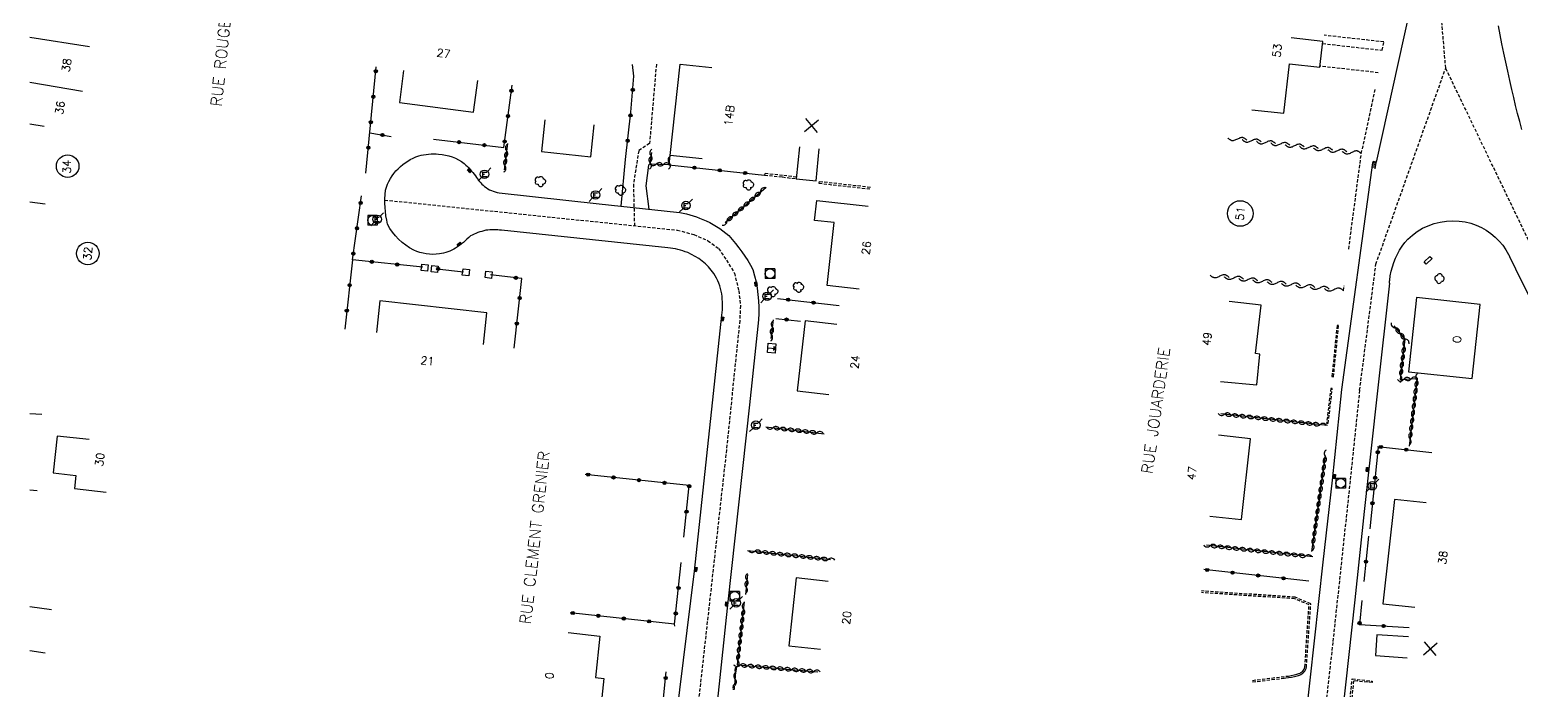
# Model space of a CAD drawing. Header units: millimetres. Extents: x 111999 to 113000, y 130000 to 131000.
# Drawn here: x 112000 to 112233, y 130773.4 to 130876.6 of the extents above; entities that cross this region are included whole.
import ezdxf
from ezdxf.enums import TextEntityAlignment as Align

# ---------------------------------------------------------------- set-up
doc = ezdxf.new("R2010")
doc.units = ezdxf.units.MM
doc.linetypes.add('DASHED', pattern=[0.75, 0.5, -0.25])
doc.layers.get('0').update_dxf_attribs({"linetype": 'CONTINUOUS'})
for name, color, linetype in [('W0001', 6, 'DASHED'), ('W0008', 7, 'CONTINUOUS'), ('W0100', 7, 'CONTINUOUS'), ('W0112', 1, 'DASHED'), ('W0300', 7, 'CONTINUOUS'), ('W0310', 3, 'CONTINUOUS'), ('W0322', 7, 'CONTINUOUS'), ('W0400', 7, 'CONTINUOUS'), ('W0402', 7, 'CONTINUOUS'), ('W0420', 7, 'CONTINUOUS'), ('W0471', 7, 'CONTINUOUS'), ('W0989', 7, 'CONTINUOUS'), ('W0991', 7, 'CONTINUOUS'), ('W1102', 7, 'CONTINUOUS')]:
    doc.layers.add(name, color=color, linetype=linetype)
doc.styles.get("Standard").update_dxf_attribs({"font": 'romans.shx', "width": 0.85})

# ---------------------------------------------------------------- blocks, each defined once
blk = doc.blocks.new('T400')
for p, q in [((-0.15, 0.3), (0.15, 0.3)), ((-0.15, -0.25), (-0.15, 0.3)), ((-0.15, 0.15), (0.15, 0.15)), ((-0.15, 0), (0.15, 0)), ((0.15, 0.3), (0.15, -0.25)), ((-0.15, -0.15), (0.15, -0.15)), ((-0.15, -0.25), (-0.15, -0.3)), ((-0.15, -0.3), (0.15, -0.3)), ((0.15, -0.3), (0.15, -0.25))]:
    blk.add_line(p, q)
blk = doc.blocks.new('T471')
for p, q in [((-0.333334, 0.333334), (-0.333334, -0.333334)), ((-0.333334, 0.333334), (0.333334, 0.333334)), ((-0.333334, 0), (0, 0)), ((0.500001, 0.500001), (1.000002, 1.000002)), ((-0.500001, -0.500001), (-1.000002, -1.000002)), ((-0.333334, -0.333334), (0.333334, -0.333334))]:
    blk.add_line(p, q)
blk.add_ellipse((0, 0), major_axis=(0.471405, 0.471405), ratio=1, start_param=5.4977871438, end_param=11.780972451)
blk = doc.blocks.new('T420')
for p, q in [((0.75, 0.75), (-0.75, 0.75)), ((-0.75, 0.75), (-0.75, -0.75)), ((0.75, 0.75), (0.75, -0.75)), ((0.75, -0.75), (-0.75, -0.75))]:
    blk.add_line(p, q)
blk.add_ellipse((0, 0), major_axis=(-0.53, 0.53), ratio=1, start_param=3.926991, end_param=10.210176)
blk = doc.blocks.new('t112o')
at = {"color": 0, "linetype": 'Continuous'}
for p, q in [((-0.5, 0.5), (0.5, 0.5)), ((-0.5, -0.5), (-0.5, 0.5)), ((0.5, 0.5), (0.5, -0.5)), ((0.5, -0.5), (-0.5, -0.5))]:
    blk.add_line(p, q, dxfattribs=at)
blk = doc.blocks.new('T300')
for p, q in [((-0.8, 0.51), (-0.86, 0.34)), ((-0.86, 0.34), (-0.86, 0.17)), ((-0.86, 0.17), (-0.74, 0.06)), ((-0.69, 0.63), (-0.8, 0.51)), ((-0.8, -0.06), (-0.74, 0.06)), ((-0.74, 0.06), (-0.69, 0.11)), ((-0.57, 0.69), (-0.69, 0.63)), ((-0.46, 0.69), (-0.57, 0.69)), ((-0.29, 0.63), (-0.46, 0.69)), ((-0.29, 0.63), (-0.17, 0.74)), ((-0.23, 0.57), (-0.29, 0.63)), ((-0.17, 0.74), (-0.06, 0.8)), ((-0.06, 0.8), (0.06, 0.8)), ((0.06, 0.8), (0.23, 0.74)), ((0.23, 0.74), (0.34, 0.63)), ((0.34, 0.63), (0.4, 0.51)), ((0.46, 0.46), (0.34, 0.46)), ((0.4, 0.51), (0.4, 0.46)), ((0.57, 0.4), (0.46, 0.46)), ((0.57, 0.4), (0.69, 0.29)), ((0.69, 0.29), (0.74, 0.17)), ((0.74, 0.06), (0.69, -0.17)), ((0.74, 0.17), (0.74, 0.06)), ((-0.8, -0.17), (-0.8, -0.06)), ((-0.8, -0.23), (-0.8, -0.17)), ((-0.74, -0.34), (-0.8, -0.23)), ((-0.69, -0.4), (-0.74, -0.34)), ((-0.51, -0.46), (-0.69, -0.4)), ((-0.4, -0.46), (-0.51, -0.46)), ((-0.4, -0.46), (-0.34, -0.46)), ((-0.34, -0.46), (-0.34, -0.4)), ((-0.34, -0.51), (-0.34, -0.46)), ((-0.29, -0.63), (-0.34, -0.51)), ((-0.17, -0.74), (-0.29, -0.63)), ((-0.06, -0.8), (-0.17, -0.74)), ((0.06, -0.8), (-0.06, -0.8)), ((0.17, -0.74), (0.06, -0.8)), ((0.23, -0.69), (0.17, -0.74)), ((0.29, -0.46), (0.23, -0.46)), ((0.29, -0.63), (0.23, -0.69)), ((0.46, -0.4), (0.29, -0.46)), ((0.34, -0.51), (0.29, -0.63)), ((0.34, -0.51), (0.34, -0.46)), ((0.57, -0.34), (0.46, -0.4)), ((0.63, -0.29), (0.57, -0.34)), ((0.69, -0.17), (0.63, -0.29))]:
    blk.add_line(p, q)
blk = doc.blocks.new('t322o')
at = {"color": 0, "linetype": 'Continuous'}
for radius in [0.25, 0.15]:
    blk.add_circle((0, 0), radius, dxfattribs=at)
blk = doc.blocks.new('t310o')
at = {"color": 0, "linetype": 'Continuous'}
for centre, start, end in [((-0.5, 0.38), 216.8699, 323.1304), ((0.5, -0.37), 36.8699, 143.1303)]:
    blk.add_arc(centre, 0.625, start, end, dxfattribs=at)
blk = doc.blocks.new('t991o')
at = {"color": 0, "linetype": 'Continuous'}
for p, q in [((-1, 1), (1, -1)), ((-1, -1), (1, 1))]:
    blk.add_line(p, q, dxfattribs=at)

msp = doc.modelspace()

# ---------------------------------------------------------------- linework, layer by layer
at = {"layer": 'W0001'}
for points in [[(112392.73, 130554.25), (112395.04, 130576.34), (112394.35, 130583.61), (112370.95, 130715.27), (112286.64, 130758.95), (112282.95, 130761.11), (112276.27, 130766.22), (112270.86, 130772.28), (112267.79, 130776.66), (112263.16, 130784.36), (112259.31, 130791.52), (112255.21, 130799.69), (112235.75, 130840.39), (112221.2, 130870.65), (112218.48, 130903.62), (112190.9, 130918.82)], [(112097.88, 130871.25), (112096.82, 130858.85), (112095.12, 130857.74), (112094.3, 130852.49), (112094.46, 130846.02)], [(112207.76, 130820.31), (112210.3, 130840.02), (112221.2, 130870.65)], [(112055.46, 130850.03), (112101.14, 130845.33), (112103.75, 130844.65), (112105.95, 130843.68), (112107.6, 130842.45), (112108.83, 130840.66), (112110.07, 130838.6), (112110.76, 130835.85), (112111.03, 130833.52), (112110.9, 130831.18), (112108.83, 130810.99), (112100.36, 130734.87), (112098.19, 130711.98), (112084.5, 130583.44)], [(112207.76, 130820.31), (112206.03, 130803.93), (112203.56, 130780.91), (112200.69, 130755.38), (112197.82, 130731.29), (112195.81, 130709.78), (112194.68, 130683.64), (112193.74, 130664.32), (112192.12, 130630.07), (112191.43, 130618.31), (112190.24, 130608.07), (112188.9, 130599.99), (112187.21, 130592.92), (112182.16, 130572.39), (112180.14, 130564.99), (112177.55, 130559.55), (112174.77, 130554.44), (112170.11, 130548.52), (112158.09, 130535.97), (112153.07, 130532.38), (112147.92, 130527.16)]]:
    msp.add_lwpolyline(points, dxfattribs=at)
at = {"layer": 'W0008'}
for points in [[(112204.98, 130820.42), (112209.82, 130855.82), (112209.87, 130856.04), (112210.37, 130855.94), (112215.6, 130879.52)], [(112233.08, 130861.07), (112232.76, 130862.32), (112232.44, 130863.56), (112232.12, 130864.81), (112231.83, 130866.05), (112231.53, 130867.31), (112231.2, 130868.73), (112230.89, 130870.14), (112230.58, 130871.56), (112230.28, 130872.98), (112229.99, 130874.41), (112229.72, 130875.83), (112229.45, 130877.26)], [(112212.4, 130837.04), (112212.41, 130837.09), (112212.41, 130837.13), (112212.41, 130837.18), (112212.41, 130837.22), (112212.42, 130837.27), (112212.43, 130837.31), (112212.43, 130837.36), (112212.44, 130837.41), (112212.45, 130837.45), (112212.45, 130837.49), (112212.55, 130838.2), (112212.7, 130838.89), (112212.88, 130839.58), (112213.09, 130840.27), (112213.36, 130840.93), (112213.66, 130841.58), (112214.01, 130842.2), (112214.39, 130842.8), (112214.82, 130843.37), (112215.3, 130843.9), (112216, 130844.55), (112216.77, 130845.12), (112217.6, 130845.61), (112218.48, 130846.02), (112219.41, 130846.35), (112220.36, 130846.59), (112221.33, 130846.73), (112222.31, 130846.8), (112223.29, 130846.75), (112224.26, 130846.61), (112225.12, 130846.4), (112225.96, 130846.1), (112226.77, 130845.73), (112227.54, 130845.3), (112228.27, 130844.8), (112228.95, 130844.23), (112229.56, 130843.62), (112230.12, 130842.96), (112230.62, 130842.26), (112231.03, 130841.52), (112231.05, 130841.48), (112231.06, 130841.45), (112231.07, 130841.43), (112231.09, 130841.4), (112231.1, 130841.38), (112231.12, 130841.34), (112231.12, 130841.31), (112231.14, 130841.29), (112231.16, 130841.26), (112231.16, 130841.23), (112232.09, 130839.3), (112239.95, 130823.49)], [(112212.4, 130837.04), (112210.55, 130820.2)]]:
    msp.add_lwpolyline(points, dxfattribs=at)
at = {"layer": 'W0008', "flags": 128}
for points in [[(112100.41, 130764.25), (112103.83, 130792.06), (112106.83, 130819.79), (112108.13, 130832.05, 0.0552), (112108.1, 130835.37, 0.1082), (112106.86, 130838.54, 0.1469), (112102.78, 130841.81, 0.0714), (112099.69, 130842.56), (112073.71, 130845.31, 0.0712), (112071.23, 130845.3, 0.0622), (112068.83, 130844.42, -0.0546), (112066.52, 130842.52, -0.0998), (112063.98, 130841.6, -0.1412), (112059.98, 130842.21, -0.163508), (112055.9, 130846.24, -0.0885), (112055.56, 130851.56, -0.1249), (112057.54, 130854.93, -0.1235), (112060.77, 130856.92, -0.0972), (112063.86, 130857.21, -0.1454), (112067.88, 130855.72, -0.0586), (112069.62, 130853.79, 0.0656), (112071.02, 130852.16, 0.1425), (112073.34, 130851.18), (112088.94, 130849.45), (112101.01, 130848.15, -0.0756), (112105.14, 130847.01, -0.0766), (112109.21, 130844.47, -0.0576), (112112.98, 130839.17, -0.0905), (112113.83, 130831.3), (112112.43, 130818.04), (112109.07, 130787.25), (112106.86, 130766.56)], [(112189.02, 130623.84), (112190.03, 130645.21), (112190.82, 130660.22), (112193.01, 130707.02, -0.0067), (112193.42, 130713.49, -0.009), (112193.97, 130719.82), (112195.92, 130737.48), (112198, 130756.55), (112202.08, 130793.45), (112203.51, 130806.24), (112204.98, 130820.42)], [(112210.55, 130820.2), (112208.49, 130801.35), (112207.01, 130787.54), (112199.31, 130717.35, 0.0098), (112198.79, 130711.02, 0.0065), (112198.41, 130704.9), (112198.02, 130696.14), (112196.97, 130674.76), (112196.28, 130659.71), (112194.88, 130630.29)]]:
    msp.add_lwpolyline(points, format="xyb", dxfattribs=at)
for points in [[(112092.38, 130849.08), (112093.07, 130856.35)], [(112096.88, 130855.66), (112096.68, 130855.48), (112096.25, 130852.27), (112096.71, 130848.61)]]:
    msp.add_lwpolyline(points, dxfattribs=at)
at = {"layer": 'W0100'}
msp.add_line((112000, 130861.96), (112002.25, 130861.59), dxfattribs=at)
for points in [[(112190.94, 130864.14), (112195.91, 130863.59), (112196.78, 130871.33), (112201.56, 130870.79), (112202.02, 130874.79), (112197.05, 130875.35)], [(112120.23, 130858.33), (112119.75, 130853.35), (112122.83, 130853.05), (112123.31, 130858.03)], [(112129.55, 130836.11), (112124.58, 130836.67), (112125.68, 130846.5), (112122.6, 130846.84), (112122.95, 130849.96), (112130.99, 130849.07)], [(112186, 130821.69), (112191.67, 130821.14), (112192.14, 130825.97), (112191.51, 130826.03), (112192.35, 130833.6), (112187.38, 130834.15)], [(112215.41, 130823.2), (112225.35, 130822.15), (112226.57, 130833.71), (112216.64, 130834.81), (112215.41, 130823.2)], [(112115.3, 130826.95), (112116.51, 130826.84), (112116.25, 130827.15), (112116.2, 130826.58), (112116.51, 130826.84)], [(112009.26, 130812.59), (112004.29, 130813.15), (112003.63, 130807.39), (112007.2, 130806.98), (112006.97, 130804.98), (112011.93, 130804.41)], [(112084.09, 130782.45), (112089.06, 130781.91), (112088.36, 130775.44), (112089.7, 130775.29), (112088.89, 130767.83), (112082.58, 130768.52)], [(112215.41, 130781.77), (112210.42, 130782.1), (112210.21, 130778.85), (112215.2, 130778.52)]]:
    msp.add_lwpolyline(points, dxfattribs=at)
at = {"layer": 'W0100', "flags": 128}
for points in [[(112058.39, 130870.25), (112057.73, 130865.29), (112069.31, 130863.74), (112069.97, 130868.7)], [(112105.03, 130856.48), (112100.06, 130857.01), (112101.59, 130871.27), (112106.56, 130870.74)], [(112080.48, 130862.57), (112079.96, 130857.59), (112087.67, 130856.8), (112088.18, 130861.78)], [(112070.86, 130827.45), (112071.41, 130832.42), (112054.69, 130834.28), (112054.14, 130829.31)], [(112126.08, 130830.58), (112121.11, 130831.15), (112119.86, 130820.23), (112124.82, 130819.66)], [(112184.35, 130800.66), (112189.32, 130800.12), (112190.7, 130812.74), (112185.73, 130813.28)], [(112218.16, 130802.7), (112213.19, 130803.24), (112211.4, 130786.96), (112216.38, 130786.41)], [(112124.71, 130790.45), (112119.74, 130791), (112118.58, 130780.39), (112123.55, 130779.85)]]:
    msp.add_lwpolyline(points, dxfattribs=at)
at = {"layer": 'W0100'}
msp.add_lwpolyline([(112115.36, 130827.68), (112116.56, 130827.57), (112116.45, 130826.11), (112115.24, 130826.22)], close=True, dxfattribs=at)
at = {"layer": 'W0112'}
msp.add_line((112195.75, 130775.31), (112196.21, 130775.36), dxfattribs=at)
for points in [[(112201.98, 130874.48), (112211.3, 130873.43), (112211.53, 130874.73), (112202.2, 130875.77)], [(112210.66, 130869.92), (112201.58, 130870.94)], [(112206.05, 130842.37), (112208.02, 130857.28), (112208.02, 130857.28), (112210.23, 130867.53)], [(112119.77, 130853.6), (112117.61, 130853.88), (112114.82, 130854.18), (112114.79, 130853.93), (112117.58, 130853.63), (112119.75, 130853.35)], [(112131.32, 130852.01), (112123.32, 130852.9), (112123.29, 130852.65), (112131.29, 130851.76)], [(112205.24, 130835.84), (112205.32, 130836.62)], [(112191.02, 130774.98), (112196.63, 130775.66), (112197.08, 130775.73), (112197.52, 130775.82), (112197.95, 130775.93), (112198.12, 130775.98), (112198.28, 130776.04), (112198.44, 130776.11), (112198.59, 130776.19), (112198.73, 130776.29), (112198.87, 130776.42), (112199, 130776.56), (112199.1, 130776.72), (112199.16, 130776.89), (112199.19, 130777.06), (112199.85, 130786.78), (112197.6, 130787.72), (112183.06, 130788.7)], [(112191.02, 130774.73), (112196.66, 130775.41), (112197.12, 130775.48), (112197.57, 130775.57), (112198.02, 130775.69), (112198.2, 130775.74), (112198.38, 130775.81), (112198.55, 130775.89), (112198.72, 130775.98), (112198.88, 130776.09), (112199.05, 130776.24), (112199.2, 130776.42), (112199.32, 130776.61), (112199.4, 130776.82), (112199.44, 130777.03), (112200.12, 130786.94), (112197.66, 130787.97), (112183.07, 130788.95)]]:
    msp.add_lwpolyline(points, dxfattribs=at)
for points in [[(112204.23, 130830.42), (112203.43, 130822.45), (112203.68, 130822.42), (112204.47, 130830.4)], [(112203.24, 130820.6), (112202.6, 130815.19), (112202.85, 130815.16), (112203.49, 130820.57)], [(112110.43, 130776.93), (112110.18, 130776.96), (112110.12, 130776.34), (112110.37, 130776.32)], [(112209.71, 130774.62), (112206.82, 130774.92), (112206.43, 130771.3), (112206.18, 130771.33), (112206.6, 130775.2), (112209.74, 130774.86)], [(112110.11, 130774.22), (112109.87, 130774.24), (112109.83, 130773.61), (112110.08, 130773.59)]]:
    msp.add_lwpolyline(points, close=True, dxfattribs=at)
at = {"layer": 'W0300'}
for centre, radius, start, end in [((112219.88, 130837.8), 0.398, 90, 256.5043), ((112220.27, 130838.12), 0.398, 0, 167.5926), ((112220.57, 130837.73), 0.398, 270, 76.5043), ((112220.18, 130837.41), 0.399, 178.8767, 347.5926)]:
    msp.add_arc(centre, radius, start, end, dxfattribs=at)
at = {"layer": 'W0310'}
for p, q in [((112202.72, 130814.81), (112186.09, 130816.63)), ((112115, 130814.57), (112124.12, 130813.52)), ((112200.46, 130794.27), (112183.85, 130796.09)), ((112112.12, 130795.27), (112125.09, 130793.84))]:
    msp.add_line(p, q, dxfattribs=at)
at = {"layer": 'W0310', "flags": 128}
for points in [[(112074.62, 130858.86), (112074.11, 130854.75)], [(112097.1, 130857.45), (112096.88, 130855.66), (112099.86, 130855.56), (112100.06, 130857.01)], [(112108.65, 130846.51), (112115.03, 130852.04)], [(112116.15, 130831.3), (112115.79, 130828.42)], [(112213.08, 130830.37), (112214.83, 130828.3), (112214.11, 130821.98), (112216.73, 130822.14), (112215.48, 130811.57)], [(112200.31, 130795.1), (112202.42, 130810.13)], [(112112.1, 130791.53), (112111.79, 130788.39)], [(112111.62, 130787.26), (112110.52, 130777.38), (112123.09, 130776.32)], [(112110.25, 130776.33), (112110.11, 130774.22)]]:
    msp.add_lwpolyline(points, dxfattribs=at)
at = {"layer": 'W0310'}
for points in [[(112190.14, 130859.38), (112190.08, 130859.42), (112190.03, 130859.48), (112189.97, 130859.52), (112189.91, 130859.56), (112189.85, 130859.61), (112189.8, 130859.65), (112189.73, 130859.69), (112189.68, 130859.72), (112189.62, 130859.75), (112189.56, 130859.77), (112189.5, 130859.79), (112189.44, 130859.8), (112189.3, 130859.8), (112189.18, 130859.77), (112189.05, 130859.73), (112188.91, 130859.67), (112188.78, 130859.61), (112188.65, 130859.54), (112188.52, 130859.48), (112188.38, 130859.41), (112188.25, 130859.36), (112188.12, 130859.32), (112187.99, 130859.3), (112187.87, 130859.3), (112187.8, 130859.3), (112187.74, 130859.33), (112187.69, 130859.34), (112187.62, 130859.38), (112187.57, 130859.41), (112187.51, 130859.45), (112187.45, 130859.48), (112187.39, 130859.53), (112187.34, 130859.57), (112187.28, 130859.62), (112187.22, 130859.67), (112187.16, 130859.72)], [(112192.38, 130859.11), (112192.31, 130859.16), (112192.27, 130859.21), (112192.2, 130859.26), (112192.15, 130859.3), (112192.09, 130859.34), (112192.03, 130859.38), (112191.97, 130859.42), (112191.91, 130859.45), (112191.85, 130859.48), (112191.8, 130859.5), (112191.73, 130859.52), (112191.67, 130859.53), (112191.54, 130859.53), (112191.41, 130859.51), (112191.28, 130859.47), (112191.15, 130859.41), (112191.02, 130859.35), (112190.88, 130859.28), (112190.75, 130859.21), (112190.62, 130859.16), (112190.48, 130859.1), (112190.36, 130859.06), (112190.23, 130859.04), (112190.1, 130859.04), (112190.04, 130859.05), (112189.98, 130859.07), (112189.92, 130859.09), (112189.86, 130859.12), (112189.8, 130859.15), (112189.74, 130859.19), (112189.69, 130859.23), (112189.62, 130859.27), (112189.57, 130859.32), (112189.52, 130859.37), (112189.45, 130859.41), (112189.4, 130859.46)], [(112194.61, 130858.85), (112194.55, 130858.9), (112194.5, 130858.95), (112194.44, 130859), (112194.38, 130859.04), (112194.32, 130859.09), (112194.27, 130859.12), (112194.2, 130859.16), (112194.15, 130859.2), (112194.09, 130859.23), (112194.03, 130859.24), (112193.97, 130859.27), (112193.91, 130859.27), (112193.77, 130859.27), (112193.65, 130859.25), (112193.52, 130859.21), (112193.38, 130859.15), (112193.25, 130859.09), (112193.12, 130859.02), (112192.98, 130858.95), (112192.85, 130858.89), (112192.72, 130858.84), (112192.59, 130858.8), (112192.46, 130858.77), (112192.34, 130858.77), (112192.27, 130858.78), (112192.21, 130858.8), (112192.16, 130858.82), (112192.09, 130858.85), (112192.04, 130858.88), (112191.98, 130858.92), (112191.92, 130858.96), (112191.86, 130859.01), (112191.8, 130859.05), (112191.75, 130859.1), (112191.69, 130859.15), (112191.63, 130859.2)], [(112196.84, 130858.59), (112196.78, 130858.63), (112196.73, 130858.69), (112196.67, 130858.73), (112196.62, 130858.77), (112196.55, 130858.82), (112196.5, 130858.86), (112196.44, 130858.9), (112196.38, 130858.93), (112196.32, 130858.95), (112196.27, 130858.98), (112196.2, 130859), (112196.14, 130859.01), (112196.01, 130859.01), (112195.88, 130858.98), (112195.75, 130858.95), (112195.62, 130858.89), (112195.48, 130858.83), (112195.35, 130858.76), (112195.22, 130858.69), (112195.09, 130858.63), (112194.95, 130858.58), (112194.83, 130858.54), (112194.7, 130858.52), (112194.57, 130858.52), (112194.51, 130858.52), (112194.45, 130858.55), (112194.39, 130858.57), (112194.33, 130858.59), (112194.27, 130858.62), (112194.21, 130858.66), (112194.16, 130858.7), (112194.09, 130858.75), (112194.04, 130858.8), (112193.98, 130858.84), (112193.92, 130858.89), (112193.87, 130858.94)], [(112199.08, 130858.33), (112199.02, 130858.38), (112198.97, 130858.43), (112198.91, 130858.48), (112198.85, 130858.52), (112198.79, 130858.56), (112198.73, 130858.6), (112198.67, 130858.64), (112198.62, 130858.67), (112198.55, 130858.7), (112198.5, 130858.72), (112198.44, 130858.74), (112198.38, 130858.75), (112198.24, 130858.75), (112198.12, 130858.73), (112197.98, 130858.69), (112197.85, 130858.62), (112197.72, 130858.56), (112197.59, 130858.49), (112197.45, 130858.43), (112197.32, 130858.37), (112197.19, 130858.31), (112197.06, 130858.27), (112196.93, 130858.25), (112196.8, 130858.25), (112196.74, 130858.26), (112196.68, 130858.28), (112196.62, 130858.3), (112196.56, 130858.33), (112196.51, 130858.36), (112196.45, 130858.4), (112196.39, 130858.44), (112196.33, 130858.48), (112196.27, 130858.52), (112196.22, 130858.58), (112196.16, 130858.62), (112196.1, 130858.67)], [(112201.31, 130858.06), (112201.25, 130858.11), (112201.2, 130858.16), (112201.14, 130858.21), (112201.09, 130858.25), (112201.02, 130858.3), (112200.97, 130858.34), (112200.91, 130858.38), (112200.85, 130858.41), (112200.79, 130858.43), (112200.73, 130858.45), (112200.67, 130858.48), (112200.61, 130858.48), (112200.48, 130858.48), (112200.35, 130858.46), (112200.22, 130858.42), (112200.09, 130858.37), (112199.95, 130858.3), (112199.82, 130858.23), (112199.69, 130858.16), (112199.55, 130858.11), (112199.42, 130858.05), (112199.3, 130858.02), (112199.16, 130857.99), (112199.04, 130857.99), (112198.98, 130858), (112198.91, 130858.02), (112198.86, 130858.05), (112198.8, 130858.07), (112198.74, 130858.1), (112198.68, 130858.14), (112198.62, 130858.18), (112198.56, 130858.23), (112198.51, 130858.27), (112198.45, 130858.32), (112198.39, 130858.37), (112198.34, 130858.41)], [(112203.55, 130857.8), (112203.48, 130857.85), (112203.44, 130857.91), (112203.38, 130857.95), (112203.32, 130857.99), (112203.26, 130858.04), (112203.2, 130858.08), (112203.14, 130858.12), (112203.09, 130858.15), (112203.02, 130858.18), (112202.97, 130858.2), (112202.91, 130858.22), (112202.84, 130858.23), (112202.71, 130858.23), (112202.59, 130858.2), (112202.45, 130858.16), (112202.32, 130858.1), (112202.19, 130858.04), (112202.05, 130857.97), (112201.92, 130857.91), (112201.79, 130857.84), (112201.66, 130857.79), (112201.53, 130857.75), (112201.4, 130857.73), (112201.27, 130857.73), (112201.21, 130857.73), (112201.15, 130857.76), (112201.09, 130857.77), (112201.03, 130857.8), (112200.98, 130857.84), (112200.91, 130857.88), (112200.86, 130857.91), (112200.8, 130857.96), (112200.74, 130858), (112200.69, 130858.05), (112200.62, 130858.1), (112200.57, 130858.15)], [(112205.78, 130857.54), (112205.72, 130857.59), (112205.67, 130857.64), (112205.61, 130857.69), (112205.55, 130857.73), (112205.49, 130857.77), (112205.44, 130857.81), (112205.38, 130857.85), (112205.32, 130857.88), (112205.26, 130857.91), (112205.2, 130857.93), (112205.14, 130857.95), (112205.08, 130857.96), (112204.95, 130857.96), (112204.82, 130857.94), (112204.69, 130857.9), (112204.55, 130857.84), (112204.42, 130857.78), (112204.29, 130857.71), (112204.16, 130857.64), (112204.02, 130857.59), (112203.89, 130857.53), (112203.77, 130857.49), (112203.63, 130857.47), (112203.51, 130857.47), (112203.45, 130857.48), (112203.38, 130857.5), (112203.33, 130857.52), (112203.27, 130857.55), (112203.21, 130857.58), (112203.15, 130857.62), (112203.09, 130857.66), (112203.03, 130857.7), (112202.98, 130857.75), (112202.92, 130857.8), (112202.86, 130857.84), (112202.8, 130857.89)], [(112208.02, 130857.28), (112207.95, 130857.33), (112207.91, 130857.38), (112207.84, 130857.43), (112207.79, 130857.47), (112207.73, 130857.52), (112207.67, 130857.55), (112207.61, 130857.59), (112207.55, 130857.62), (112207.49, 130857.66), (112207.44, 130857.67), (112207.38, 130857.7), (112207.31, 130857.7), (112207.18, 130857.7), (112207.05, 130857.68), (112206.92, 130857.64), (112206.79, 130857.58), (112206.66, 130857.52), (112206.52, 130857.45), (112206.39, 130857.38), (112206.26, 130857.32), (112206.12, 130857.27), (112206, 130857.23), (112205.87, 130857.2), (112205.74, 130857.2), (112205.68, 130857.21), (112205.62, 130857.23), (112205.56, 130857.25), (112205.5, 130857.28), (112205.45, 130857.31), (112205.38, 130857.35), (112205.33, 130857.39), (112205.27, 130857.44), (112205.21, 130857.48), (112205.16, 130857.53), (112205.09, 130857.58), (112205.04, 130857.62)], [(112187.37, 130837.94), (112187.3, 130837.98), (112187.26, 130838.04), (112187.2, 130838.09), (112187.14, 130838.12), (112187.08, 130838.17), (112187.02, 130838.21), (112186.96, 130838.25), (112186.91, 130838.28), (112186.84, 130838.3), (112186.79, 130838.33), (112186.73, 130838.35), (112186.66, 130838.36), (112186.53, 130838.36), (112186.41, 130838.34), (112186.27, 130838.3), (112186.14, 130838.24), (112186.01, 130838.18), (112185.88, 130838.11), (112185.74, 130838.04), (112185.61, 130837.98), (112185.48, 130837.93), (112185.35, 130837.89), (112185.22, 130837.87), (112185.09, 130837.87), (112185.03, 130837.88), (112184.97, 130837.9), (112184.91, 130837.91), (112184.85, 130837.95), (112184.79, 130837.98), (112184.73, 130838.02), (112184.67, 130838.05), (112184.62, 130838.1), (112184.55, 130838.14), (112184.5, 130838.2), (112184.44, 130838.24), (112184.38, 130838.29)], [(112189.6, 130837.67), (112189.54, 130837.72), (112189.49, 130837.77), (112189.43, 130837.82), (112189.38, 130837.86), (112189.31, 130837.91), (112189.26, 130837.95), (112189.2, 130837.98), (112189.14, 130838.02), (112189.08, 130838.04), (112189.02, 130838.06), (112188.96, 130838.09), (112188.9, 130838.09), (112188.77, 130838.09), (112188.64, 130838.07), (112188.51, 130838.03), (112188.38, 130837.98), (112188.24, 130837.91), (112188.11, 130837.84), (112187.98, 130837.77), (112187.84, 130837.72), (112187.71, 130837.66), (112187.59, 130837.62), (112187.45, 130837.6), (112187.33, 130837.6), (112187.27, 130837.61), (112187.2, 130837.63), (112187.14, 130837.65), (112187.09, 130837.68), (112187.02, 130837.71), (112186.97, 130837.75), (112186.91, 130837.79), (112186.85, 130837.84), (112186.79, 130837.88), (112186.73, 130837.93), (112186.67, 130837.98), (112186.62, 130838.02)], [(112191.84, 130837.41), (112191.77, 130837.46), (112191.73, 130837.52), (112191.66, 130837.56), (112191.61, 130837.6), (112191.55, 130837.65), (112191.49, 130837.69), (112191.43, 130837.73), (112191.38, 130837.76), (112191.31, 130837.78), (112191.26, 130837.8), (112191.2, 130837.83), (112191.13, 130837.84), (112191, 130837.84), (112190.88, 130837.81), (112190.74, 130837.77), (112190.61, 130837.72), (112190.48, 130837.66), (112190.34, 130837.59), (112190.21, 130837.52), (112190.08, 130837.46), (112189.95, 130837.41), (112189.82, 130837.37), (112189.69, 130837.34), (112189.56, 130837.34), (112189.5, 130837.35), (112189.44, 130837.38), (112189.38, 130837.4), (112189.32, 130837.42), (112189.27, 130837.45), (112189.2, 130837.49), (112189.15, 130837.53), (112189.09, 130837.58), (112189.03, 130837.62), (112188.98, 130837.67), (112188.91, 130837.72), (112188.86, 130837.77)], [(112194.07, 130837.15), (112194.01, 130837.2), (112193.96, 130837.25), (112193.9, 130837.3), (112193.84, 130837.34), (112193.78, 130837.38), (112193.73, 130837.42), (112193.66, 130837.46), (112193.61, 130837.49), (112193.55, 130837.52), (112193.49, 130837.54), (112193.43, 130837.56), (112193.37, 130837.57), (112193.23, 130837.57), (112193.11, 130837.55), (112192.98, 130837.51), (112192.84, 130837.45), (112192.71, 130837.39), (112192.58, 130837.32), (112192.45, 130837.25), (112192.31, 130837.2), (112192.18, 130837.14), (112192.05, 130837.1), (112191.92, 130837.08), (112191.8, 130837.08), (112191.73, 130837.09), (112191.67, 130837.11), (112191.62, 130837.13), (112191.55, 130837.16), (112191.5, 130837.19), (112191.44, 130837.23), (112191.38, 130837.27), (112191.32, 130837.31), (112191.27, 130837.36), (112191.21, 130837.41), (112191.15, 130837.45), (112191.09, 130837.5)], [(112196.3, 130836.89), (112196.24, 130836.94), (112196.2, 130836.99), (112196.13, 130837.04), (112196.08, 130837.08), (112196.02, 130837.12), (112195.96, 130837.16), (112195.9, 130837.2), (112195.84, 130837.23), (112195.78, 130837.26), (112195.73, 130837.28), (112195.66, 130837.3), (112195.6, 130837.31), (112195.47, 130837.31), (112195.34, 130837.29), (112195.21, 130837.25), (112195.08, 130837.2), (112194.95, 130837.13), (112194.81, 130837.06), (112194.68, 130836.99), (112194.55, 130836.94), (112194.41, 130836.88), (112194.29, 130836.84), (112194.16, 130836.82), (112194.03, 130836.82), (112193.97, 130836.83), (112193.91, 130836.85), (112193.85, 130836.88), (112193.79, 130836.9), (112193.73, 130836.93), (112193.67, 130836.97), (112193.62, 130837.01), (112193.55, 130837.05), (112193.5, 130837.1), (112193.45, 130837.15), (112193.38, 130837.2), (112193.33, 130837.24)], [(112198.54, 130836.62), (112198.48, 130836.67), (112198.43, 130836.73), (112198.37, 130836.77), (112198.31, 130836.81), (112198.25, 130836.86), (112198.2, 130836.9), (112198.13, 130836.94), (112198.08, 130836.97), (112198.02, 130836.99), (112197.96, 130837.02), (112197.9, 130837.04), (112197.84, 130837.05), (112197.7, 130837.05), (112197.58, 130837.02), (112197.45, 130836.98), (112197.31, 130836.93), (112197.18, 130836.87), (112197.05, 130836.8), (112196.91, 130836.73), (112196.78, 130836.67), (112196.65, 130836.62), (112196.52, 130836.58), (112196.39, 130836.55), (112196.27, 130836.55), (112196.2, 130836.56), (112196.14, 130836.59), (112196.09, 130836.61), (112196.02, 130836.63), (112195.97, 130836.66), (112195.91, 130836.7), (112195.85, 130836.74), (112195.79, 130836.79), (112195.73, 130836.84), (112195.68, 130836.88), (112195.62, 130836.93), (112195.56, 130836.98)], [(112200.77, 130836.37), (112200.71, 130836.41), (112200.66, 130836.47), (112200.6, 130836.52), (112200.55, 130836.55), (112200.48, 130836.6), (112200.43, 130836.64), (112200.37, 130836.68), (112200.31, 130836.71), (112200.25, 130836.73), (112200.2, 130836.76), (112200.13, 130836.78), (112200.07, 130836.79), (112199.94, 130836.79), (112199.81, 130836.77), (112199.68, 130836.73), (112199.55, 130836.67), (112199.41, 130836.61), (112199.28, 130836.54), (112199.15, 130836.47), (112199.02, 130836.41), (112198.88, 130836.36), (112198.76, 130836.32), (112198.62, 130836.3), (112198.5, 130836.3), (112198.44, 130836.3), (112198.38, 130836.33), (112198.32, 130836.35), (112198.26, 130836.38), (112198.2, 130836.41), (112198.14, 130836.45), (112198.09, 130836.48), (112198.02, 130836.53), (112197.97, 130836.58), (112197.91, 130836.62), (112197.85, 130836.67), (112197.8, 130836.72)], [(112203.01, 130836.1), (112202.95, 130836.15), (112202.9, 130836.2), (112202.84, 130836.25), (112202.78, 130836.29), (112202.72, 130836.34), (112202.66, 130836.38), (112202.6, 130836.41), (112202.55, 130836.45), (112202.48, 130836.47), (112202.43, 130836.49), (112202.37, 130836.52), (112202.3, 130836.52), (112202.17, 130836.52), (112202.05, 130836.5), (112201.91, 130836.46), (112201.78, 130836.41), (112201.65, 130836.34), (112201.52, 130836.27), (112201.38, 130836.2), (112201.25, 130836.15), (112201.12, 130836.09), (112200.99, 130836.05), (112200.86, 130836.03), (112200.73, 130836.03), (112200.67, 130836.04), (112200.61, 130836.06), (112200.55, 130836.09), (112200.49, 130836.11), (112200.44, 130836.14), (112200.38, 130836.18), (112200.32, 130836.22), (112200.26, 130836.27), (112200.2, 130836.31), (112200.15, 130836.36), (112200.09, 130836.41), (112200.03, 130836.45)], [(112205.24, 130835.84), (112205.18, 130835.89), (112205.13, 130835.95), (112205.07, 130835.99), (112205.02, 130836.03), (112204.95, 130836.08), (112204.9, 130836.12), (112204.84, 130836.16), (112204.78, 130836.19), (112204.72, 130836.21), (112204.66, 130836.23), (112204.6, 130836.26), (112204.54, 130836.27), (112204.41, 130836.27), (112204.28, 130836.24), (112204.15, 130836.2), (112204.02, 130836.15), (112203.88, 130836.09), (112203.75, 130836.02), (112203.62, 130835.95), (112203.48, 130835.89), (112203.35, 130835.84), (112203.23, 130835.8), (112203.09, 130835.77), (112202.97, 130835.77), (112202.91, 130835.78), (112202.84, 130835.8), (112202.79, 130835.83), (112202.73, 130835.85), (112202.67, 130835.88), (112202.61, 130835.92), (112202.55, 130835.96), (112202.49, 130836.01), (112202.44, 130836.05), (112202.38, 130836.1), (112202.32, 130836.15), (112202.27, 130836.2)]]:
    msp.add_lwpolyline(points, dxfattribs=at)
at = {"layer": 'W0322'}
for p, q in [((112052.5, 130854.23), (112054.13, 130870.82)), ((112053.12, 130860.53), (112056.44, 130859.96)), ((112000, 130849.75), (112002.4, 130849.43)), ((112050.41, 130840.7), (112049.2, 130829.86)), ((112116.83, 130834.64), (112126.42, 130833.54)), ((112000, 130816.67), (112001.85, 130816.56)), ((112210.57, 130811.51), (112219.02, 130810.58)), ((112000, 130804.75), (112001.13, 130804.63)), ((112199.84, 130790.5), (112183.44, 130792.29)), ((112100.74, 130783.77), (112084.43, 130785.54))]:
    msp.add_line(p, q, dxfattribs=at)
at = {"layer": 'W0322', "flags": 128}
for points in [[(112093.07, 130856.35), (112093.9, 130863.78), (112094.39, 130869.37), (112094.17, 130871.22)], [(112063.07, 130859.54), (112074.05, 130858.24), (112075.35, 130867.98)], [(112099.84, 130855.51), (112114.79, 130853.93)], [(112061.38, 130839.53), (112050.41, 130840.7), (112051.84, 130850.69)], [(112063.6, 130839.3), (112067.77, 130838.82)], [(112075.66, 130826.91), (112076.86, 130837.76), (112071.97, 130838.35)], [(112116.53, 130831.54), (112120.38, 130831.12)], [(112210.67, 130811.39), (112209.35, 130798.68)], [(112102.19, 130797.35), (112103.03, 130805.41), (112086.77, 130807.17)], [(112209.16, 130797.51), (112208.43, 130790.42)], [(112100.75, 130783.47), (112100.74, 130783.77), (112101.77, 130793.4)], [(112208.12, 130787.45), (112207.73, 130783.73), (112215.5, 130783.22)], [(112077.41, 130744.78), (112096.06, 130742.32), (112098.18, 130763.84), (112099.43, 130776.3)]]:
    msp.add_lwpolyline(points, dxfattribs=at)
at = {"layer": 'W0402'}
for points in [[(112210.23, 130855.12), (112209.73, 130855.18)], [(112210.26, 130855.33), (112209.77, 130855.39)], [(112210.29, 130855.54), (112209.79, 130855.61)], [(112210.31, 130855.75), (112209.82, 130855.82)], [(112210.34, 130855.96), (112209.85, 130856.03)], [(112210.2, 130854.91), (112210.38, 130856.16), (112210.38, 130856.16)]]:
    msp.add_lwpolyline(points, dxfattribs=at)
at = {"layer": 'W0471'}
msp.add_lwpolyline([(112218.17, 130840.01), (112217.83, 130840.37), (112218.73, 130841.23), (112219.08, 130840.88), (112218.17, 130840.01)], dxfattribs=at)
at = {"layer": 'W0991'}
msp.add_circle((112189.1, 130847.93), 2, dxfattribs=at)
at = {"layer": 'W1102'}
for p, q in [((112009.3, 130873.96), (112000, 130875.42)), ((112008.21, 130867.01), (112000, 130868.37)), ((112003.38, 130786.01), (112000, 130786.49)), ((112002.42, 130779.24), (112000, 130779.58))]:
    msp.add_line(p, q, dxfattribs=at)
for centre in [(112005.91, 130855.33), (112009.05, 130841.68)]:
    msp.add_circle(centre, 1.76, dxfattribs=at)

# ---------------------------------------------------------------- block references
at = {"layer": 'W0112'}
for p, rotation in [((112061.69, 130839.46), 352.0217647403888), ((112063.23, 130839.25), 174.3907023233309), ((112068.12, 130838.74), 353.8269868878228), ((112071.68, 130838.35), 173.1119940303709)]:
    msp.add_blockref('t112o', p, dxfattribs=dict(at, rotation=rotation))
at = {"layer": 'W0300'}
for p in [(112079.81, 130852.9), (112092.33, 130851.55), (112112.31, 130852.38), (112116.1, 130835.72), (112120.14, 130836.39)]:
    msp.add_blockref('T300', p, dxfattribs=at)
at = {"layer": 'W0310'}
for p, rotation in [((112074.48, 130857.71), 262.8894133707821), ((112074.19, 130855.42), 262.8894133707821), ((112074.34, 130856.56), 262.8894133707821), ((112096.91, 130855.84), 263.0776287331547), ((112097.04, 130856.98), 263.0776287331547), ((112099.9, 130855.86), 82.0910045148012), ((112097.86, 130855.63), 358.1496587565196), ((112099.01, 130855.59), 358.1496587565196), ((112114.15, 130851.29), 40.93425773962832), ((112111.54, 130849.02), 40.93425773962832), ((112112.41, 130849.77), 40.93425773962832), ((112113.28, 130850.53), 40.93425773962832), ((112108.92, 130846.75), 40.93425773962832), ((112109.79, 130847.5), 40.93425773962832), ((112110.66, 130848.26), 40.93425773962832), ((112116.01, 130830.16), 263.0118762658403), ((112213.33, 130830.07), 310.1709846247271), ((112115.86, 130829.01), 263.0118762658403), ((112214.07, 130829.19), 310.1709846247271), ((112214.82, 130828.3), 310.1709846247271), ((112214.43, 130824.86), 263.4951902583814), ((112214.56, 130826.01), 263.4951902583814), ((112214.7, 130827.16), 263.4951902583814), ((112214.17, 130822.57), 263.4951902583814), ((112214.3, 130823.72), 263.4951902583814), ((112214.67, 130822.02), 3.502998473107394), ((112215.82, 130822.09), 3.502998473107394), ((112216.56, 130820.75), 263.2501545078118), ((112216.7, 130821.9), 263.2501545078118), ((112216.29, 130818.46), 263.2501545078118), ((112216.43, 130819.6), 263.2501545078118), ((112186.64, 130816.57), 173.7724584549293), ((112187.79, 130816.44), 173.7724584549293), ((112188.94, 130816.32), 173.7724584549293), ((112216.02, 130816.16), 263.2501545078118), ((112216.15, 130817.31), 263.2501545078118), ((112116.09, 130814.44), 353.4441572341881), ((112117.23, 130814.31), 353.4441572341881), ((112118.38, 130814.18), 353.4441572341881), ((112119.53, 130814.05), 353.4441572341881), ((112120.68, 130813.92), 353.4441572341881), ((112190.09, 130816.19), 173.7724584549293), ((112191.24, 130816.07), 173.7724584549293), ((112192.39, 130815.94), 173.7724584549293), ((112193.53, 130815.81), 173.7724584549293), ((112194.68, 130815.69), 173.7724584549293), ((112195.83, 130815.56), 173.7724584549293), ((112196.98, 130815.44), 173.7724584549293), ((112198.13, 130815.31), 173.7724584549293), ((112199.27, 130815.19), 173.7724584549293), ((112200.42, 130815.06), 173.7724584549293), ((112201.57, 130814.94), 173.7724584549293), ((112215.75, 130813.87), 263.2501545078118), ((112215.88, 130815.01), 263.2501545078118), ((112121.82, 130813.79), 353.4441572341881), ((112122.97, 130813.65), 353.4441572341881), ((112215.61, 130812.72), 263.2501545078118), ((112202.24, 130808.83), 82.02582012710145), ((112202.4, 130809.97), 82.02582012710145), ((112201.92, 130806.54), 82.02582012710145), ((112202.08, 130807.69), 82.02582012710145), ((112201.59, 130804.25), 82.02582012710145), ((112201.76, 130805.4), 82.02582012710145), ((112201.27, 130801.97), 82.02582012710145), ((112201.43, 130803.11), 82.02582012710145), ((112200.95, 130799.68), 82.02582012710145), ((112201.11, 130800.82), 82.02582012710145), ((112200.63, 130797.39), 82.02582012710145), ((112200.79, 130798.54), 82.02582012710145), ((112184.39, 130796.03), 173.7724584549236), ((112185.53, 130795.9), 173.7724584549236), ((112186.68, 130795.78), 173.7724584549236), ((112187.83, 130795.65), 173.7724584549236), ((112188.98, 130795.53), 173.7724584549236), ((112190.13, 130795.4), 173.7724584549236), ((112191.28, 130795.28), 173.7724584549236), ((112200.47, 130796.25), 82.02582012710145), ((112113.27, 130795.14), 353.7083245812086), ((112114.41, 130795.02), 353.7083245812086), ((112115.56, 130794.89), 353.7083245812086), ((112116.71, 130794.76), 353.7083245812086), ((112117.86, 130794.64), 353.7083245812086), ((112119.01, 130794.51), 353.7083245812086), ((112120.15, 130794.38), 353.7083245812086), ((112121.3, 130794.26), 353.7083245812086), ((112122.45, 130794.13), 353.7083245812086), ((112123.6, 130794), 353.7083245812086), ((112124.75, 130793.88), 353.7083245812086), ((112192.42, 130795.15), 173.7724584549236), ((112193.57, 130795.03), 173.7724584549236), ((112194.72, 130794.9), 173.7724584549236), ((112195.87, 130794.78), 173.7724584549236), ((112197.02, 130794.65), 173.7724584549236), ((112198.16, 130794.53), 173.7724584549236), ((112199.31, 130794.4), 173.7724584549236), ((112112.02, 130790.68), 264.2513486872317), ((112111.9, 130789.54), 264.2513486872317), ((112111.49, 130786.11), 263.6164491082096), ((112111.24, 130783.82), 263.6164491082096), ((112111.37, 130784.96), 263.6164491082096), ((112110.98, 130781.52), 263.6164491082096), ((112111.11, 130782.67), 263.6164491082096), ((112110.72, 130779.23), 263.6164491082096), ((112110.85, 130780.37), 263.6164491082096), ((112110.97, 130777.35), 355.1586048698837), ((112110.6, 130778.08), 263.6164491082096), ((112112.12, 130777.25), 355.1586048698837), ((112113.28, 130777.15), 355.1586048698837), ((112114.43, 130777.05), 355.1586048698837), ((112115.58, 130776.96), 355.1586048698837), ((112116.73, 130776.86), 355.1586048698837), ((112117.88, 130776.76), 355.1586048698837), ((112119.03, 130776.66), 355.1586048698837), ((112110.18, 130775.18), 266.2550425835329), ((112120.18, 130776.57), 355.1586048698837), ((112121.33, 130776.47), 355.1586048698837), ((112122.48, 130776.37), 355.1586048698837)]:
    msp.add_blockref('t310o', p, dxfattribs=dict(at, rotation=rotation))
at = {"layer": 'W0322'}
for p, rotation in [((112054.06, 130870.15), 84.41730624764769), ((112053.67, 130866.17), 84.41730624764769), ((112075.24, 130867.1), 82.38763696584701), ((112094.2, 130867.25), 84.94350810790105), ((112074.71, 130863.14), 82.38763696584701), ((112093.84, 130863.26), 83.68872979663313), ((112053.28, 130862.19), 84.41730624764769), ((112055.09, 130860.19), 84.41730624764769), ((112067.04, 130859.07), 353.2921604666031), ((112071.01, 130858.6), 353.2921604666031), ((112074.18, 130859.18), 82.38763696584701), ((112093.4, 130859.29), 83.68872979663313), ((112052.89, 130858.21), 84.41730624764769), ((112103.82, 130855.09), 353.956396323717), ((112107.79, 130854.67), 353.956396323717), ((112111.77, 130854.25), 353.956396323717), ((112051.68, 130849.58), 81.81479459961527), ((112051.12, 130845.62), 81.81479459961527), ((112050.55, 130841.66), 81.81479459961527), ((112053.43, 130840.38), 173.9111964724306), ((112057.4, 130839.95), 173.9111964724306), ((112063.8, 130839.28), 353.442258443279), ((112075.94, 130837.87), 173.1422779609088), ((112049.97, 130836.73), 263.6541294954071), ((112049.52, 130832.75), 263.6541294954071), ((112076.52, 130834.71), 83.65412949554849), ((112118.47, 130834.46), 353.4441572342379), ((112122.44, 130834), 353.4441572342379), ((112076.08, 130830.73), 83.65412949554849), ((112118.22, 130831.35), 353.4441572342379), ((112210.59, 130810.62), 264.0705582609049), ((112211.07, 130811.45), 353.7447829874824), ((112215.05, 130811.02), 353.7447829874824), ((112087.23, 130807.12), 173.8218411553055), ((112091.2, 130806.69), 173.8218411553055), ((112095.18, 130806.26), 173.8218411553055), ((112099.16, 130805.83), 173.8218411553055), ((112103.02, 130805.31), 84.04909357430788), ((112210.18, 130806.64), 264.0705582609049), ((112209.76, 130802.66), 264.0705582609049), ((112102.6, 130801.33), 84.04909357430788), ((112208.75, 130793.53), 264.1153394909821), ((112183.94, 130792.23), 173.772458454892), ((112187.91, 130791.8), 173.772458454892), ((112191.89, 130791.36), 173.772458454892), ((112195.87, 130790.93), 173.772458454892), ((112101.35, 130789.42), 83.87623336234822), ((112084.83, 130785.5), 173.8218411552523), ((112088.81, 130785.07), 173.8218411552523), ((112092.79, 130784.63), 173.8218411552523), ((112096.76, 130784.2), 173.8218411552523), ((112100.92, 130785.44), 83.87623336234822), ((112207.75, 130783.93), 263.9765950029289), ((112211.51, 130783.48), 356.2485877692854), ((112099.34, 130775.35), 84.23441462878138)]:
    msp.add_blockref('t322o', p, dxfattribs=dict(at, rotation=rotation))
at = {"layer": 'W0400'}
for p, rotation in [((112068.69, 130854.64), 42.28829586683757), ((112067.09, 130843.15), 126.3210556462752), ((112113.43, 130836.91), 7.426154560742643), ((112108.22, 130831.47), 354.2617774151832), ((112208.93, 130807.95), 354.0879091115058), ((112203.79, 130806.84), 353.5605560822139), ((112104.06, 130792.33), 352.6249757168136), ((112108.86, 130786.91), 353.7610546815177)]:
    msp.add_blockref('T400', p, dxfattribs=dict(at, rotation=rotation))
at = {"layer": 'W0420'}
for p in [(112053.54, 130846.87), (112115.63, 130838.52), (112204.8, 130805.78), (112110.11, 130788.11)]:
    msp.add_blockref('T420', p, dxfattribs=at)
at = {"layer": 'W0471'}
for p in [(112071.04, 130854.05), (112088.38, 130850.82), (112102.51, 130849.16), (112054.25, 130847.02), (112115.18, 130834.99), (112113.43, 130814.84), (112209.74, 130805.39), (112110.34, 130787.08)]:
    msp.add_blockref('T471', p, dxfattribs=at)
at = {"layer": 'W0991'}
for p, rotation in [((112122.1, 130861.66), 354.5289081720451), ((112218.8, 130779.92), 86.24858776918688)]:
    msp.add_blockref('t991o', p, dxfattribs=dict(at, rotation=rotation))

# ---------------------------------------------------------------- texts
at = {"layer": 'W0989'}
for s, rotation, p in [('RUE ROUGE FONTAINE', 84.1403, (112030.42, 130877.48)), ('RUE JOUARDERIE', 82, (112175.89, 130817.14)), ('RUE CLEMENT GRENIER', 83.7557, (112078.87, 130797.29))]:
    msp.add_text(s, height=1.75, rotation=rotation, dxfattribs=at).set_placement(p, align=Align.MIDDLE)
at = {"layer": 'W0991'}
for s, rotation, p in [('27', 352.3876, (112064.64, 130872.94)), ('53', 83, (112194.86, 130873.39)), ('38', 81.2146, (112005.74, 130871.1)), ('36', 81.2148, (112004.71, 130864.45)), ('14B', 83.8775, (112109.28, 130863.23)), ('34', 89.5934, (112005.78, 130855.22)), ('51', 83, (112189.1, 130847.93)), ('32', 85.8175, (112009.05, 130841.68)), ('26', 83.6343, (112130.68, 130842.54)), ('49', 83.6493, (112183.92, 130828.31)), ('O', 83, (112222.98, 130828.25)), ('21', 353.6541, (112062.11, 130824.9)), ('24', 83.4442, (112128.93, 130824.72)), ('30', 83.4701, (112010.92, 130809.47)), ('47', 83.7725, (112181.56, 130807.35)), ('38', 83.7448, (112220.75, 130794.17)), ('20', 83.7083, (112127.61, 130784.76)), ('0', 83.8218, (112081.19, 130775.71))]:
    msp.add_text(s, height=1.25, rotation=rotation, dxfattribs=at).set_placement(p, align=Align.MIDDLE)

doc.saveas('drawing.dxf')
